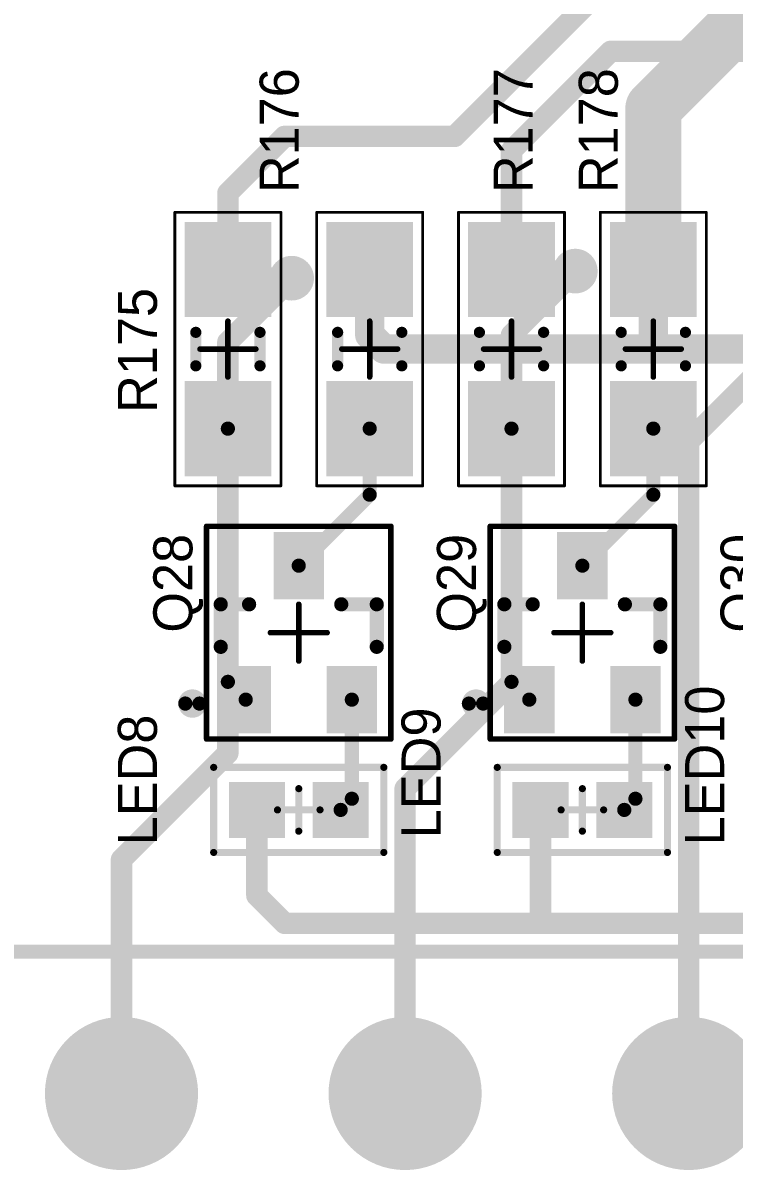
# Model space of a CAD drawing. Header units: millimetres. Extents: x 37 to 246, y 26 to 184.
# Drawn here: x 53.48 to 66.22, y 38 to 58.55 of the extents above; entities that cross this region are included whole.
import ezdxf

# ---------------------------------------------------------------- set-up
doc = ezdxf.new("R2010")
doc.units = ezdxf.units.MM
for name, color, linetype in [('BottomLayer', 5, 'Continuous'), ('BottomSolder', 6, 'Continuous'), ('Mechanical15', 56, 'Continuous'), ('MultiLayer', 9, 'Continuous'), ('PadHoleLayer', 156, 'Continuous'), ('TopLayer', 1, 'Continuous'), ('TopOverlay', 2, 'Continuous'), ('TopPaste', 8, 'Continuous'), ('TopSolder', 216, 'Continuous'), ('ViaHoleLayer', 16, 'Continuous')]:
    doc.layers.add(name, color=color, linetype=linetype)

msp = doc.modelspace()

# ---------------------------------------------------------------- linework, layer by layer
at = {"layer": 'BottomLayer'}
for points, const_width in [([(64.77, 57.023), (71.12, 63.373)], 1), ([(64.77, 55.88), (64.77, 57.023)], 1), ([(62.23, 52.959), (63.373, 54.102)], 0.384), ([(65.405, 51.054), (68.453, 54.102)], 0.384), ([(57.15, 52.832), (58.293, 53.975)], 0.384), ([(57.15, 45.466), (57.15, 52.832)], 0.384), ([(62.23, 46.736), (62.23, 52.959)], 0.384), ([(65.405, 39.37), (65.405, 51.054)], 0.384), ([(60.325, 44.831), (62.23, 46.736)], 0.384), ([(55.245, 43.561), (57.15, 45.466)], 0.384), ([(60.325, 39.37), (60.325, 44.831)], 0.384), ([(55.245, 39.37), (55.245, 43.561)], 0.384)]:
    msp.add_lwpolyline(points, dxfattribs=dict(at, const_width=const_width))
for points, const_width in [([(64.52, 57.023, 1), (65.02, 57.023, 1)], 0.5), ([(64.52, 57.023, 1), (65.02, 57.023, 1)], 0.5), ([(64.57, 57.023, 1), (64.97, 57.023, 1)], 0.4), ([(64.52, 55.88, 1), (65.02, 55.88, 1)], 0.5), ([(64.57, 55.88, 1), (64.97, 55.88, 1)], 0.4), ([(63.173, 54.102, 1), (63.573, 54.102, 1)], 0.4), ([(58.093, 53.975, 1), (58.493, 53.975, 1)], 0.4), ([(63.277, 54.102, 1), (63.469, 54.102, 1)], 0.192), ([(58.197, 53.975, 1), (58.389, 53.975, 1)], 0.192), ([(57.054, 52.832, 1), (57.246, 52.832, 1)], 0.192), ([(57.054, 52.832, 1), (57.246, 52.832, 1)], 0.192), ([(62.134, 52.959, 1), (62.326, 52.959, 1)], 0.192), ([(62.134, 52.959, 1), (62.326, 52.959, 1)], 0.192), ([(65.309, 51.054, 1), (65.501, 51.054, 1)], 0.192), ([(65.309, 51.054, 1), (65.501, 51.054, 1)], 0.192), ([(62.134, 46.736, 1), (62.326, 46.736, 1)], 0.192), ([(62.134, 46.736, 1), (62.326, 46.736, 1)], 0.192), ([(57.054, 45.466, 1), (57.246, 45.466, 1)], 0.192), ([(57.054, 45.466, 1), (57.246, 45.466, 1)], 0.192), ([(60.229, 44.831, 1), (60.421, 44.831, 1)], 0.192), ([(60.229, 44.831, 1), (60.421, 44.831, 1)], 0.192), ([(55.149, 43.561, 1), (55.341, 43.561, 1)], 0.192), ([(55.149, 43.561, 1), (55.341, 43.561, 1)], 0.192), ([(54.61, 39.37, 1), (55.88, 39.37, 1)], 1.27), ([(59.69, 39.37, 1), (60.96, 39.37, 1)], 1.27), ([(64.77, 39.37, 1), (66.04, 39.37, 1)], 1.27), ([(55.149, 39.37, 1), (55.341, 39.37, 1)], 0.192), ([(60.229, 39.37, 1), (60.421, 39.37, 1)], 0.192), ([(65.309, 39.37, 1), (65.501, 39.37, 1)], 0.192)]:
    msp.add_lwpolyline(points, format="xyb", close=True, dxfattribs=dict(at, const_width=const_width))
at = {"layer": 'BottomSolder', "const_width": 1.372}
for points in [[(54.559, 39.37, 1), (55.931, 39.37, 1)], [(59.639, 39.37, 1), (61.011, 39.37, 1)], [(64.719, 39.37, 1), (66.091, 39.37, 1)]]:
    msp.add_lwpolyline(points, format="xyb", close=True, dxfattribs=at)
at = {"layer": 'Mechanical15'}
for points, const_width in [([(56.201, 55.155), (58.101, 55.155)], 0.05), ([(56.201, 50.255), (56.201, 55.155)], 0.05), ([(58.101, 50.255), (58.101, 55.155)], 0.05), ([(58.741, 50.255), (58.741, 55.155)], 0.05), ([(58.741, 55.155), (60.641, 55.155)], 0.05), ([(60.641, 50.255), (60.641, 55.155)], 0.05), ([(61.281, 55.155), (63.181, 55.155)], 0.05), ([(61.281, 50.255), (61.281, 55.155)], 0.05), ([(63.181, 50.255), (63.181, 55.155)], 0.05), ([(63.821, 50.255), (63.821, 55.155)], 0.05), ([(63.821, 55.155), (65.721, 55.155)], 0.05), ([(65.721, 50.255), (65.721, 55.155)], 0.05), ([(57.151, 52.205), (57.151, 53.205)], 0.1), ([(59.691, 52.205), (59.691, 53.205)], 0.1), ([(62.231, 52.205), (62.231, 53.205)], 0.1), ([(64.771, 52.205), (64.771, 53.205)], 0.1), ([(56.651, 52.705), (57.651, 52.705)], 0.1), ([(59.191, 52.705), (60.191, 52.705)], 0.1), ([(61.731, 52.705), (62.731, 52.705)], 0.1), ([(64.271, 52.705), (65.271, 52.705)], 0.1), ([(56.201, 50.255), (58.101, 50.255)], 0.05), ([(58.741, 50.255), (60.641, 50.255)], 0.05), ([(61.281, 50.255), (63.181, 50.255)], 0.05), ([(63.821, 50.255), (65.721, 50.255)], 0.05), ([(56.769, 49.53), (60.071, 49.53)], 0.1), ([(56.769, 45.72), (56.769, 49.53)], 0.1), ([(60.071, 45.72), (60.071, 49.53)], 0.1), ([(61.849, 49.53), (65.151, 49.53)], 0.1), ([(61.849, 45.72), (61.849, 49.53)], 0.1), ([(65.151, 45.72), (65.151, 49.53)], 0.1), ([(58.42, 47.117), (58.42, 48.133)], 0.1), ([(63.5, 47.117), (63.5, 48.133)], 0.1), ([(57.912, 47.625), (58.928, 47.625)], 0.1), ([(62.992, 47.625), (64.008, 47.625)], 0.1), ([(56.769, 45.72), (60.071, 45.72)], 0.1), ([(61.849, 45.72), (65.151, 45.72)], 0.1), ([(56.896, 45.212), (59.944, 45.212)], 0.127), ([(56.896, 43.688), (56.896, 45.212)], 0.127), ([(59.944, 43.688), (59.944, 45.212)], 0.127), ([(61.976, 45.212), (65.024, 45.212)], 0.127), ([(61.976, 43.688), (61.976, 45.212)], 0.127), ([(65.024, 43.688), (65.024, 45.212)], 0.127), ([(58.42, 44.069), (58.42, 44.831)], 0.127), ([(63.5, 44.069), (63.5, 44.831)], 0.127), ([(58.039, 44.45), (58.801, 44.45)], 0.127), ([(63.119, 44.45), (63.881, 44.45)], 0.127), ([(56.896, 43.688), (59.944, 43.688)], 0.127), ([(61.976, 43.688), (65.024, 43.688)], 0.127)]:
    msp.add_lwpolyline(points, dxfattribs=dict(at, const_width=const_width))
for points, const_width in [([(56.188, 55.155, 1), (56.213, 55.155, 1)], 0.025), ([(56.188, 55.155, 1), (56.213, 55.155, 1)], 0.025), ([(58.088, 55.155, 1), (58.113, 55.155, 1)], 0.025), ([(58.088, 55.155, 1), (58.113, 55.155, 1)], 0.025), ([(58.728, 55.155, 1), (58.753, 55.155, 1)], 0.025), ([(58.728, 55.155, 1), (58.753, 55.155, 1)], 0.025), ([(60.628, 55.155, 1), (60.653, 55.155, 1)], 0.025), ([(60.628, 55.155, 1), (60.653, 55.155, 1)], 0.025), ([(61.268, 55.155, 1), (61.293, 55.155, 1)], 0.025), ([(61.268, 55.155, 1), (61.293, 55.155, 1)], 0.025), ([(63.168, 55.155, 1), (63.193, 55.155, 1)], 0.025), ([(63.168, 55.155, 1), (63.193, 55.155, 1)], 0.025), ([(63.808, 55.155, 1), (63.833, 55.155, 1)], 0.025), ([(63.808, 55.155, 1), (63.833, 55.155, 1)], 0.025), ([(65.708, 55.155, 1), (65.733, 55.155, 1)], 0.025), ([(65.708, 55.155, 1), (65.733, 55.155, 1)], 0.025), ([(57.126, 53.205, 1), (57.176, 53.205, 1)], 0.05), ([(59.666, 53.205, 1), (59.716, 53.205, 1)], 0.05), ([(62.206, 53.205, 1), (62.256, 53.205, 1)], 0.05), ([(64.746, 53.205, 1), (64.796, 53.205, 1)], 0.05), ([(56.626, 52.705, 1), (56.676, 52.705, 1)], 0.05), ([(57.626, 52.705, 1), (57.676, 52.705, 1)], 0.05), ([(59.166, 52.705, 1), (59.216, 52.705, 1)], 0.05), ([(60.166, 52.705, 1), (60.216, 52.705, 1)], 0.05), ([(61.706, 52.705, 1), (61.756, 52.705, 1)], 0.05), ([(62.706, 52.705, 1), (62.756, 52.705, 1)], 0.05), ([(64.246, 52.705, 1), (64.296, 52.705, 1)], 0.05), ([(65.246, 52.705, 1), (65.296, 52.705, 1)], 0.05), ([(57.126, 52.205, 1), (57.176, 52.205, 1)], 0.05), ([(59.666, 52.205, 1), (59.716, 52.205, 1)], 0.05), ([(62.206, 52.205, 1), (62.256, 52.205, 1)], 0.05), ([(64.746, 52.205, 1), (64.796, 52.205, 1)], 0.05), ([(56.188, 50.255, 1), (56.213, 50.255, 1)], 0.025), ([(56.188, 50.255, 1), (56.213, 50.255, 1)], 0.025), ([(58.088, 50.255, 1), (58.113, 50.255, 1)], 0.025), ([(58.088, 50.255, 1), (58.113, 50.255, 1)], 0.025), ([(58.728, 50.255, 1), (58.753, 50.255, 1)], 0.025), ([(58.728, 50.255, 1), (58.753, 50.255, 1)], 0.025), ([(60.628, 50.255, 1), (60.653, 50.255, 1)], 0.025), ([(60.628, 50.255, 1), (60.653, 50.255, 1)], 0.025), ([(61.268, 50.255, 1), (61.293, 50.255, 1)], 0.025), ([(61.268, 50.255, 1), (61.293, 50.255, 1)], 0.025), ([(63.168, 50.255, 1), (63.193, 50.255, 1)], 0.025), ([(63.168, 50.255, 1), (63.193, 50.255, 1)], 0.025), ([(63.808, 50.255, 1), (63.833, 50.255, 1)], 0.025), ([(63.808, 50.255, 1), (63.833, 50.255, 1)], 0.025), ([(65.708, 50.255, 1), (65.733, 50.255, 1)], 0.025), ([(65.708, 50.255, 1), (65.733, 50.255, 1)], 0.025), ([(56.744, 49.53, 1), (56.794, 49.53, 1)], 0.05), ([(56.744, 49.53, 1), (56.794, 49.53, 1)], 0.05), ([(60.046, 49.53, 1), (60.096, 49.53, 1)], 0.05), ([(60.046, 49.53, 1), (60.096, 49.53, 1)], 0.05), ([(61.824, 49.53, 1), (61.874, 49.53, 1)], 0.05), ([(61.824, 49.53, 1), (61.874, 49.53, 1)], 0.05), ([(65.126, 49.53, 1), (65.176, 49.53, 1)], 0.05), ([(65.126, 49.53, 1), (65.176, 49.53, 1)], 0.05), ([(58.395, 48.133, 1), (58.445, 48.133, 1)], 0.05), ([(63.475, 48.133, 1), (63.525, 48.133, 1)], 0.05), ([(57.887, 47.625, 1), (57.937, 47.625, 1)], 0.05), ([(58.903, 47.625, 1), (58.953, 47.625, 1)], 0.05), ([(62.967, 47.625, 1), (63.017, 47.625, 1)], 0.05), ([(63.983, 47.625, 1), (64.033, 47.625, 1)], 0.05), ([(58.395, 47.117, 1), (58.445, 47.117, 1)], 0.05), ([(63.475, 47.117, 1), (63.525, 47.117, 1)], 0.05), ([(56.744, 45.72, 1), (56.794, 45.72, 1)], 0.05), ([(56.744, 45.72, 1), (56.794, 45.72, 1)], 0.05), ([(60.046, 45.72, 1), (60.096, 45.72, 1)], 0.05), ([(60.046, 45.72, 1), (60.096, 45.72, 1)], 0.05), ([(61.824, 45.72, 1), (61.874, 45.72, 1)], 0.05), ([(61.824, 45.72, 1), (61.874, 45.72, 1)], 0.05), ([(65.126, 45.72, 1), (65.176, 45.72, 1)], 0.05), ([(65.126, 45.72, 1), (65.176, 45.72, 1)], 0.05), ([(56.864, 45.212, 1), (56.928, 45.212, 1)], 0.0635), ([(56.864, 45.212, 1), (56.928, 45.212, 1)], 0.0635), ([(59.912, 45.212, 1), (59.976, 45.212, 1)], 0.0635), ([(59.912, 45.212, 1), (59.976, 45.212, 1)], 0.0635), ([(61.944, 45.212, 1), (62.008, 45.212, 1)], 0.0635), ([(61.944, 45.212, 1), (62.008, 45.212, 1)], 0.0635), ([(64.992, 45.212, 1), (65.056, 45.212, 1)], 0.0635), ([(64.992, 45.212, 1), (65.056, 45.212, 1)], 0.0635), ([(58.388, 44.831, 1), (58.452, 44.831, 1)], 0.0635), ([(63.468, 44.831, 1), (63.532, 44.831, 1)], 0.0635), ([(58.007, 44.45, 1), (58.071, 44.45, 1)], 0.0635), ([(58.769, 44.45, 1), (58.833, 44.45, 1)], 0.0635), ([(63.087, 44.45, 1), (63.151, 44.45, 1)], 0.0635), ([(63.849, 44.45, 1), (63.913, 44.45, 1)], 0.0635), ([(58.388, 44.069, 1), (58.452, 44.069, 1)], 0.0635), ([(63.468, 44.069, 1), (63.532, 44.069, 1)], 0.0635), ([(56.864, 43.688, 1), (56.928, 43.688, 1)], 0.0635), ([(56.864, 43.688, 1), (56.928, 43.688, 1)], 0.0635), ([(59.912, 43.688, 1), (59.976, 43.688, 1)], 0.0635), ([(59.912, 43.688, 1), (59.976, 43.688, 1)], 0.0635), ([(61.944, 43.688, 1), (62.008, 43.688, 1)], 0.0635), ([(61.944, 43.688, 1), (62.008, 43.688, 1)], 0.0635), ([(64.992, 43.688, 1), (65.056, 43.688, 1)], 0.0635), ([(64.992, 43.688, 1), (65.056, 43.688, 1)], 0.0635)]:
    msp.add_lwpolyline(points, format="xyb", close=True, dxfattribs=dict(at, const_width=const_width))
at = {"layer": 'MultiLayer', "const_width": 0.4}
for points in [[(64.57, 57.023, 1), (64.97, 57.023, 1)], [(64.57, 55.88, 1), (64.97, 55.88, 1)], [(63.173, 54.102, 1), (63.573, 54.102, 1)], [(58.093, 53.975, 1), (58.493, 53.975, 1)]]:
    msp.add_lwpolyline(points, format="xyb", close=True, dxfattribs=at)
at = {"layer": 'PadHoleLayer', "const_width": 0.8}
for points in [[(54.845, 39.37, 1), (55.645, 39.37, 1)], [(59.925, 39.37, 1), (60.725, 39.37, 1)], [(65.005, 39.37, 1), (65.805, 39.37, 1)]]:
    msp.add_lwpolyline(points, format="xyb", close=True, dxfattribs=at)
at = {"layer": 'TopLayer'}
for points, const_width in [([(61.214, 56.515), (63.881, 59.182)], 0.384), ([(62.231, 56.262), (64.008, 58.039)], 0.384), ([(64.008, 58.039), (66.421, 58.039)], 0.384), ([(64.77, 55.88), (64.77, 57.023)], 1), ([(57.151, 55.5), (58.166, 56.515)], 0.384), ([(58.166, 56.515), (61.214, 56.515)], 0.384), ([(62.231, 54.13), (62.231, 56.262)], 0.384), ([(64.77, 54.131), (64.77, 55.88)], 1), ([(57.151, 54.13), (57.151, 55.5)], 0.384), ([(64.77, 54.131), (64.771, 54.13)], 1), ([(59.691, 52.958), (59.691, 54.13)], 0.524), ([(62.259, 54.102), (63.373, 54.102)], 0.384), ([(64.771, 52.833), (64.771, 54.13)], 0.524), ([(57.306, 53.975), (58.293, 53.975)], 0.384), ([(59.691, 52.958), (59.944, 52.705)], 0.524), ([(64.643, 52.705), (64.771, 52.833)], 0.524), ([(59.944, 52.705), (64.643, 52.705)], 0.524), ([(64.643, 52.705), (69.85, 52.705)], 0.524), ([(57.151, 46.744), (57.151, 51.28)], 0.254), ([(59.691, 50.096), (59.691, 51.28)], 0.254), ([(62.231, 46.744), (62.231, 51.28)], 0.254), ([(64.771, 50.096), (64.771, 51.28)], 0.254), ([(58.42, 48.825), (59.691, 50.096)], 0.254), ([(63.5, 48.825), (64.771, 50.096)], 0.254), ([(57.151, 46.744), (57.47, 46.425)], 0.254), ([(62.231, 46.744), (62.55, 46.425)], 0.254), ([(59.37, 44.65), (59.37, 46.425)], 0.254), ([(64.45, 44.65), (64.45, 46.425)], 0.254), ([(57.67, 42.914), (57.67, 44.45)], 0.384), ([(59.17, 44.45), (59.37, 44.65)], 0.254), ([(62.75, 42.43), (62.75, 44.45)], 0.384), ([(64.25, 44.45), (64.45, 44.65)], 0.254), ([(57.67, 42.914), (58.166, 42.418)], 0.384), ([(58.166, 42.418), (62.738, 42.418)], 0.384), ([(62.738, 42.418), (62.75, 42.43)], 0.384), ([(62.738, 42.418), (67.818, 42.418)], 0.384)]:
    msp.add_lwpolyline(points, dxfattribs=dict(at, const_width=const_width))
for points, const_width in [([(63.912, 58.039, 1), (64.104, 58.039, 1)], 0.192), ([(63.912, 58.039, 1), (64.104, 58.039, 1)], 0.192), ([(64.52, 57.023, 1), (65.02, 57.023, 1)], 0.5), ([(64.57, 57.023, 1), (64.97, 57.023, 1)], 0.4), ([(58.07, 56.515, 1), (58.262, 56.515, 1)], 0.192), ([(58.07, 56.515, 1), (58.262, 56.515, 1)], 0.192), ([(61.118, 56.515, 1), (61.31, 56.515, 1)], 0.192), ([(61.118, 56.515, 1), (61.31, 56.515, 1)], 0.192), ([(62.135, 56.262, 1), (62.327, 56.262, 1)], 0.192), ([(62.135, 56.262, 1), (62.327, 56.262, 1)], 0.192), ([(64.52, 55.88, 1), (65.02, 55.88, 1)], 0.5), ([(64.52, 55.88, 1), (65.02, 55.88, 1)], 0.5), ([(64.57, 55.88, 1), (64.97, 55.88, 1)], 0.4), ([(57.055, 55.5, 1), (57.247, 55.5, 1)], 0.192), ([(57.055, 55.5, 1), (57.247, 55.5, 1)], 0.192), ([(63.173, 54.102, 1), (63.573, 54.102, 1)], 0.4), ([(64.52, 54.131, 1), (65.02, 54.131, 1)], 0.5), ([(64.52, 54.131, 1), (65.02, 54.131, 1)], 0.5), ([(64.521, 54.13, 1), (65.021, 54.13, 1)], 0.5), ([(57.055, 54.13, 1), (57.247, 54.13, 1)], 0.192), ([(58.093, 53.975, 1), (58.493, 53.975, 1)], 0.4), ([(59.56, 54.13, 1), (59.822, 54.13, 1)], 0.262), ([(62.135, 54.13, 1), (62.327, 54.13, 1)], 0.192), ([(62.163, 54.102, 1), (62.355, 54.102, 1)], 0.192), ([(63.277, 54.102, 1), (63.469, 54.102, 1)], 0.192), ([(64.64, 54.13, 1), (64.902, 54.13, 1)], 0.262), ([(57.21, 53.975, 1), (57.402, 53.975, 1)], 0.192), ([(58.197, 53.975, 1), (58.389, 53.975, 1)], 0.192), ([(59.56, 52.958, 1), (59.822, 52.958, 1)], 0.262), ([(59.56, 52.958, 1), (59.822, 52.958, 1)], 0.262), ([(64.64, 52.833, 1), (64.902, 52.833, 1)], 0.262), ([(64.64, 52.833, 1), (64.902, 52.833, 1)], 0.262), ([(59.813, 52.705, 1), (60.075, 52.705, 1)], 0.262), ([(59.813, 52.705, 1), (60.075, 52.705, 1)], 0.262), ([(64.512, 52.705, 1), (64.774, 52.705, 1)], 0.262), ([(64.512, 52.705, 1), (64.774, 52.705, 1)], 0.262), ([(64.512, 52.705, 1), (64.774, 52.705, 1)], 0.262), ([(57.087, 51.28, 1), (57.214, 51.28, 1)], 0.127), ([(59.627, 51.28, 1), (59.754, 51.28, 1)], 0.127), ([(62.167, 51.28, 1), (62.294, 51.28, 1)], 0.127), ([(64.707, 51.28, 1), (64.834, 51.28, 1)], 0.127), ([(59.627, 50.096, 1), (59.754, 50.096, 1)], 0.127), ([(59.627, 50.096, 1), (59.754, 50.096, 1)], 0.127), ([(64.707, 50.096, 1), (64.834, 50.096, 1)], 0.127), ([(64.707, 50.096, 1), (64.834, 50.096, 1)], 0.127), ([(58.356, 48.825, 1), (58.483, 48.825, 1)], 0.127), ([(63.437, 48.825, 1), (63.563, 48.825, 1)], 0.127), ([(57.087, 46.744, 1), (57.214, 46.744, 1)], 0.127), ([(57.087, 46.744, 1), (57.214, 46.744, 1)], 0.127), ([(62.167, 46.744, 1), (62.294, 46.744, 1)], 0.127), ([(62.167, 46.744, 1), (62.294, 46.744, 1)], 0.127), ([(57.406, 46.425, 1), (57.533, 46.425, 1)], 0.127), ([(59.307, 46.425, 1), (59.434, 46.425, 1)], 0.127), ([(62.486, 46.425, 1), (62.613, 46.425, 1)], 0.127), ([(64.387, 46.425, 1), (64.514, 46.425, 1)], 0.127), ([(57.574, 44.45, 1), (57.766, 44.45, 1)], 0.192), ([(59.307, 44.65, 1), (59.434, 44.65, 1)], 0.127), ([(59.307, 44.65, 1), (59.434, 44.65, 1)], 0.127), ([(62.654, 44.45, 1), (62.846, 44.45, 1)], 0.192), ([(64.387, 44.65, 1), (64.514, 44.65, 1)], 0.127), ([(64.387, 44.65, 1), (64.514, 44.65, 1)], 0.127), ([(59.107, 44.45, 1), (59.234, 44.45, 1)], 0.127), ([(64.187, 44.45, 1), (64.314, 44.45, 1)], 0.127), ([(57.574, 42.914, 1), (57.766, 42.914, 1)], 0.192), ([(57.574, 42.914, 1), (57.766, 42.914, 1)], 0.192), ([(58.07, 42.418, 1), (58.262, 42.418, 1)], 0.192), ([(58.07, 42.418, 1), (58.262, 42.418, 1)], 0.192), ([(62.642, 42.418, 1), (62.834, 42.418, 1)], 0.192), ([(62.642, 42.418, 1), (62.834, 42.418, 1)], 0.192), ([(62.642, 42.418, 1), (62.834, 42.418, 1)], 0.192), ([(62.654, 42.43, 1), (62.846, 42.43, 1)], 0.192), ([(62.654, 42.43, 1), (62.846, 42.43, 1)], 0.192), ([(54.61, 39.37, 1), (55.88, 39.37, 1)], 1.27), ([(59.69, 39.37, 1), (60.96, 39.37, 1)], 1.27), ([(64.77, 39.37, 1), (66.04, 39.37, 1)], 1.27)]:
    msp.add_lwpolyline(points, format="xyb", close=True, dxfattribs=dict(at, const_width=const_width))
for points in [[(56.476, 53.38), (57.826, 53.38), (56.476, 54.88), (57.826, 54.88)], [(60.366, 54.88), (59.016, 54.88), (60.366, 53.38), (59.016, 53.38)], [(61.556, 53.38), (62.906, 53.38), (61.556, 54.88), (62.906, 54.88)], [(65.446, 54.88), (64.096, 54.88), (65.446, 53.38), (64.096, 53.38)], [(56.476, 50.53), (57.826, 50.53), (56.476, 52.03), (57.826, 52.03)], [(60.366, 52.03), (59.016, 52.03), (60.366, 50.53), (59.016, 50.53)], [(61.556, 50.53), (62.906, 50.53), (61.556, 52.03), (62.906, 52.03)], [(65.446, 52.03), (64.096, 52.03), (65.446, 50.53), (64.096, 50.53)], [(58.77, 48.325), (58.77, 49.325), (58.07, 48.325), (58.07, 49.325)], [(63.85, 48.325), (63.85, 49.325), (63.15, 48.325), (63.15, 49.325)], [(57.82, 45.925), (57.82, 46.925), (57.12, 45.925), (57.12, 46.925)], [(59.72, 45.925), (59.72, 46.925), (59.02, 45.925), (59.02, 46.925)], [(62.9, 45.925), (62.9, 46.925), (62.2, 45.925), (62.2, 46.925)], [(64.8, 45.925), (64.8, 46.925), (64.1, 45.925), (64.1, 46.925)], [(57.27, 44.05), (58.07, 44.05), (57.27, 44.85), (58.07, 44.85)], [(58.77, 44.05), (59.57, 44.05), (58.77, 44.85), (59.57, 44.85)], [(62.35, 44.05), (63.15, 44.05), (62.35, 44.85), (63.15, 44.85)], [(63.85, 44.05), (64.65, 44.05), (63.85, 44.85), (64.65, 44.85)]]:
    msp.add_solid(points, dxfattribs=at)
at = {"layer": 'TopOverlay'}
for points, const_width in [([(56.576, 52.405), (56.576, 53.005)], 0.2), ([(57.726, 52.405), (57.726, 53.005)], 0.2), ([(59.116, 52.405), (59.116, 53.005)], 0.2), ([(60.266, 52.405), (60.266, 53.005)], 0.2), ([(61.656, 52.405), (61.656, 53.005)], 0.2), ([(62.806, 52.405), (62.806, 53.005)], 0.2), ([(64.196, 52.405), (64.196, 53.005)], 0.2), ([(65.346, 52.405), (65.346, 53.005)], 0.2), ([(57.023, 48.133), (57.531, 48.133)], 0.254), ([(57.023, 47.371), (57.023, 48.133)], 0.254), ([(59.182, 48.133), (59.817, 48.133)], 0.254), ([(59.817, 47.371), (59.817, 48.133)], 0.254), ([(62.103, 48.133), (62.611, 48.133)], 0.254), ([(62.103, 47.371), (62.103, 48.133)], 0.254), ([(64.262, 48.133), (64.897, 48.133)], 0.254), ([(64.897, 47.371), (64.897, 48.133)], 0.254), ([(52.959, 41.91), (82.931, 41.91)], 0.254)]:
    msp.add_lwpolyline(points, dxfattribs=dict(at, const_width=const_width))
for points, const_width in [([(56.526, 53.005, 1), (56.626, 53.005, 1)], 0.1), ([(57.676, 53.005, 1), (57.776, 53.005, 1)], 0.1), ([(59.066, 53.005, 1), (59.166, 53.005, 1)], 0.1), ([(60.216, 53.005, 1), (60.316, 53.005, 1)], 0.1), ([(61.606, 53.005, 1), (61.706, 53.005, 1)], 0.1), ([(62.756, 53.005, 1), (62.856, 53.005, 1)], 0.1), ([(64.146, 53.005, 1), (64.246, 53.005, 1)], 0.1), ([(65.296, 53.005, 1), (65.396, 53.005, 1)], 0.1), ([(56.526, 52.405, 1), (56.626, 52.405, 1)], 0.1), ([(57.676, 52.405, 1), (57.776, 52.405, 1)], 0.1), ([(59.066, 52.405, 1), (59.166, 52.405, 1)], 0.1), ([(60.216, 52.405, 1), (60.316, 52.405, 1)], 0.1), ([(61.606, 52.405, 1), (61.706, 52.405, 1)], 0.1), ([(62.756, 52.405, 1), (62.856, 52.405, 1)], 0.1), ([(64.146, 52.405, 1), (64.246, 52.405, 1)], 0.1), ([(65.296, 52.405, 1), (65.396, 52.405, 1)], 0.1), ([(56.959, 48.133, 1), (57.086, 48.133, 1)], 0.127), ([(56.959, 48.133, 1), (57.086, 48.133, 1)], 0.127), ([(57.467, 48.133, 1), (57.594, 48.133, 1)], 0.127), ([(59.118, 48.133, 1), (59.245, 48.133, 1)], 0.127), ([(59.754, 48.133, 1), (59.88, 48.133, 1)], 0.127), ([(59.754, 48.133, 1), (59.88, 48.133, 1)], 0.127), ([(62.039, 48.133, 1), (62.166, 48.133, 1)], 0.127), ([(62.039, 48.133, 1), (62.166, 48.133, 1)], 0.127), ([(62.547, 48.133, 1), (62.674, 48.133, 1)], 0.127), ([(64.198, 48.133, 1), (64.325, 48.133, 1)], 0.127), ([(64.834, 48.133, 1), (64.96, 48.133, 1)], 0.127), ([(64.834, 48.133, 1), (64.96, 48.133, 1)], 0.127), ([(56.959, 47.371, 1), (57.086, 47.371, 1)], 0.127), ([(59.754, 47.371, 1), (59.88, 47.371, 1)], 0.127), ([(62.039, 47.371, 1), (62.166, 47.371, 1)], 0.127), ([(64.834, 47.371, 1), (64.96, 47.371, 1)], 0.127), ([(56.642, 46.355, 1), (56.388, 46.355, 1)], 0.254), ([(56.324, 46.355, 1), (56.452, 46.355, 1)], 0.127), ([(56.578, 46.355, 1), (56.705, 46.355, 1)], 0.127), ([(61.722, 46.355, 1), (61.468, 46.355, 1)], 0.254), ([(61.404, 46.355, 1), (61.531, 46.355, 1)], 0.127), ([(61.658, 46.355, 1), (61.785, 46.355, 1)], 0.127)]:
    msp.add_lwpolyline(points, format="xyb", close=True, dxfattribs=dict(at, const_width=const_width))
at = {"layer": 'TopPaste'}
for points in [[(56.476, 53.38), (57.826, 53.38), (56.476, 54.88), (57.826, 54.88)], [(60.366, 54.88), (59.016, 54.88), (60.366, 53.38), (59.016, 53.38)], [(61.556, 53.38), (62.906, 53.38), (61.556, 54.88), (62.906, 54.88)], [(65.446, 54.88), (64.096, 54.88), (65.446, 53.38), (64.096, 53.38)], [(56.476, 50.53), (57.826, 50.53), (56.476, 52.03), (57.826, 52.03)], [(60.366, 52.03), (59.016, 52.03), (60.366, 50.53), (59.016, 50.53)], [(61.556, 50.53), (62.906, 50.53), (61.556, 52.03), (62.906, 52.03)], [(65.446, 52.03), (64.096, 52.03), (65.446, 50.53), (64.096, 50.53)], [(58.77, 48.325), (58.77, 49.325), (58.07, 48.325), (58.07, 49.325)], [(63.85, 48.325), (63.85, 49.325), (63.15, 48.325), (63.15, 49.325)], [(57.82, 45.925), (57.82, 46.925), (57.12, 45.925), (57.12, 46.925)], [(59.72, 45.925), (59.72, 46.925), (59.02, 45.925), (59.02, 46.925)], [(62.9, 45.925), (62.9, 46.925), (62.2, 45.925), (62.2, 46.925)], [(64.8, 45.925), (64.8, 46.925), (64.1, 45.925), (64.1, 46.925)], [(57.27, 44.05), (58.07, 44.05), (57.27, 44.85), (58.07, 44.85)], [(58.77, 44.05), (59.57, 44.05), (58.77, 44.85), (59.57, 44.85)], [(62.35, 44.05), (63.15, 44.05), (62.35, 44.85), (63.15, 44.85)], [(63.85, 44.05), (64.65, 44.05), (63.85, 44.85), (64.65, 44.85)]]:
    msp.add_solid(points, dxfattribs=at)
at = {"layer": 'TopSolder', "const_width": 1.372}
for points in [[(54.559, 39.37, 1), (55.931, 39.37, 1)], [(59.639, 39.37, 1), (61.011, 39.37, 1)], [(64.719, 39.37, 1), (66.091, 39.37, 1)]]:
    msp.add_lwpolyline(points, format="xyb", close=True, dxfattribs=at)
at = {"layer": 'TopSolder'}
for points in [[(56.374, 53.278), (57.927, 53.278), (56.374, 54.982), (57.927, 54.982)], [(60.467, 54.982), (58.914, 54.982), (60.467, 53.278), (58.914, 53.278)], [(61.454, 53.278), (63.007, 53.278), (61.454, 54.982), (63.007, 54.982)], [(65.547, 54.982), (63.994, 54.982), (65.547, 53.278), (63.994, 53.278)], [(56.374, 50.428), (57.927, 50.428), (56.374, 52.132), (57.927, 52.132)], [(60.467, 52.132), (58.914, 52.132), (60.467, 50.428), (58.914, 50.428)], [(61.454, 50.428), (63.007, 50.428), (61.454, 52.132), (63.007, 52.132)], [(65.547, 52.132), (63.994, 52.132), (65.547, 50.428), (63.994, 50.428)], [(58.872, 48.223), (58.872, 49.427), (57.968, 48.223), (57.968, 49.427)], [(63.952, 48.223), (63.952, 49.427), (63.048, 48.223), (63.048, 49.427)], [(57.922, 45.823), (57.922, 47.027), (57.018, 45.823), (57.018, 47.027)], [(59.822, 45.823), (59.822, 47.027), (58.918, 45.823), (58.918, 47.027)], [(63.002, 45.823), (63.002, 47.027), (62.098, 45.823), (62.098, 47.027)], [(64.902, 45.823), (64.902, 47.027), (63.998, 45.823), (63.998, 47.027)], [(57.168, 43.948), (58.172, 43.948), (57.168, 44.952), (58.172, 44.952)], [(58.668, 43.948), (59.672, 43.948), (58.668, 44.952), (59.672, 44.952)], [(62.248, 43.948), (63.252, 43.948), (62.248, 44.952), (63.252, 44.952)], [(63.748, 43.948), (64.752, 43.948), (63.748, 44.952), (64.752, 44.952)]]:
    msp.add_solid(points, dxfattribs=at)
at = {"layer": 'ViaHoleLayer', "const_width": 0.2}
for points in [[(64.67, 57.023, 1), (64.87, 57.023, 1)], [(64.67, 55.88, 1), (64.87, 55.88, 1)], [(63.273, 54.102, 1), (63.473, 54.102, 1)], [(58.193, 53.975, 1), (58.393, 53.975, 1)]]:
    msp.add_lwpolyline(points, format="xyb", close=True, dxfattribs=at)

# ---------------------------------------------------------------- texts
at = {"layer": 'TopOverlay'}
for s, p in [('R176', (58.42, 55.499)), ('R177', (62.611, 55.499)), ('R178', (64.135, 55.499)), ('R175', (55.88, 51.562)), ('Q28', (56.515, 47.625)), ('Q29', (61.595, 47.625)), ('Q30', (66.675, 47.625)), ('LED10', (66.04, 43.815)), ('LED9', (60.96, 43.942)), ('LED8', (55.88, 43.815))]:
    msp.add_text(s, height=0.7, rotation=90, dxfattribs=at).set_placement(p)

doc.saveas('drawing.dxf')
